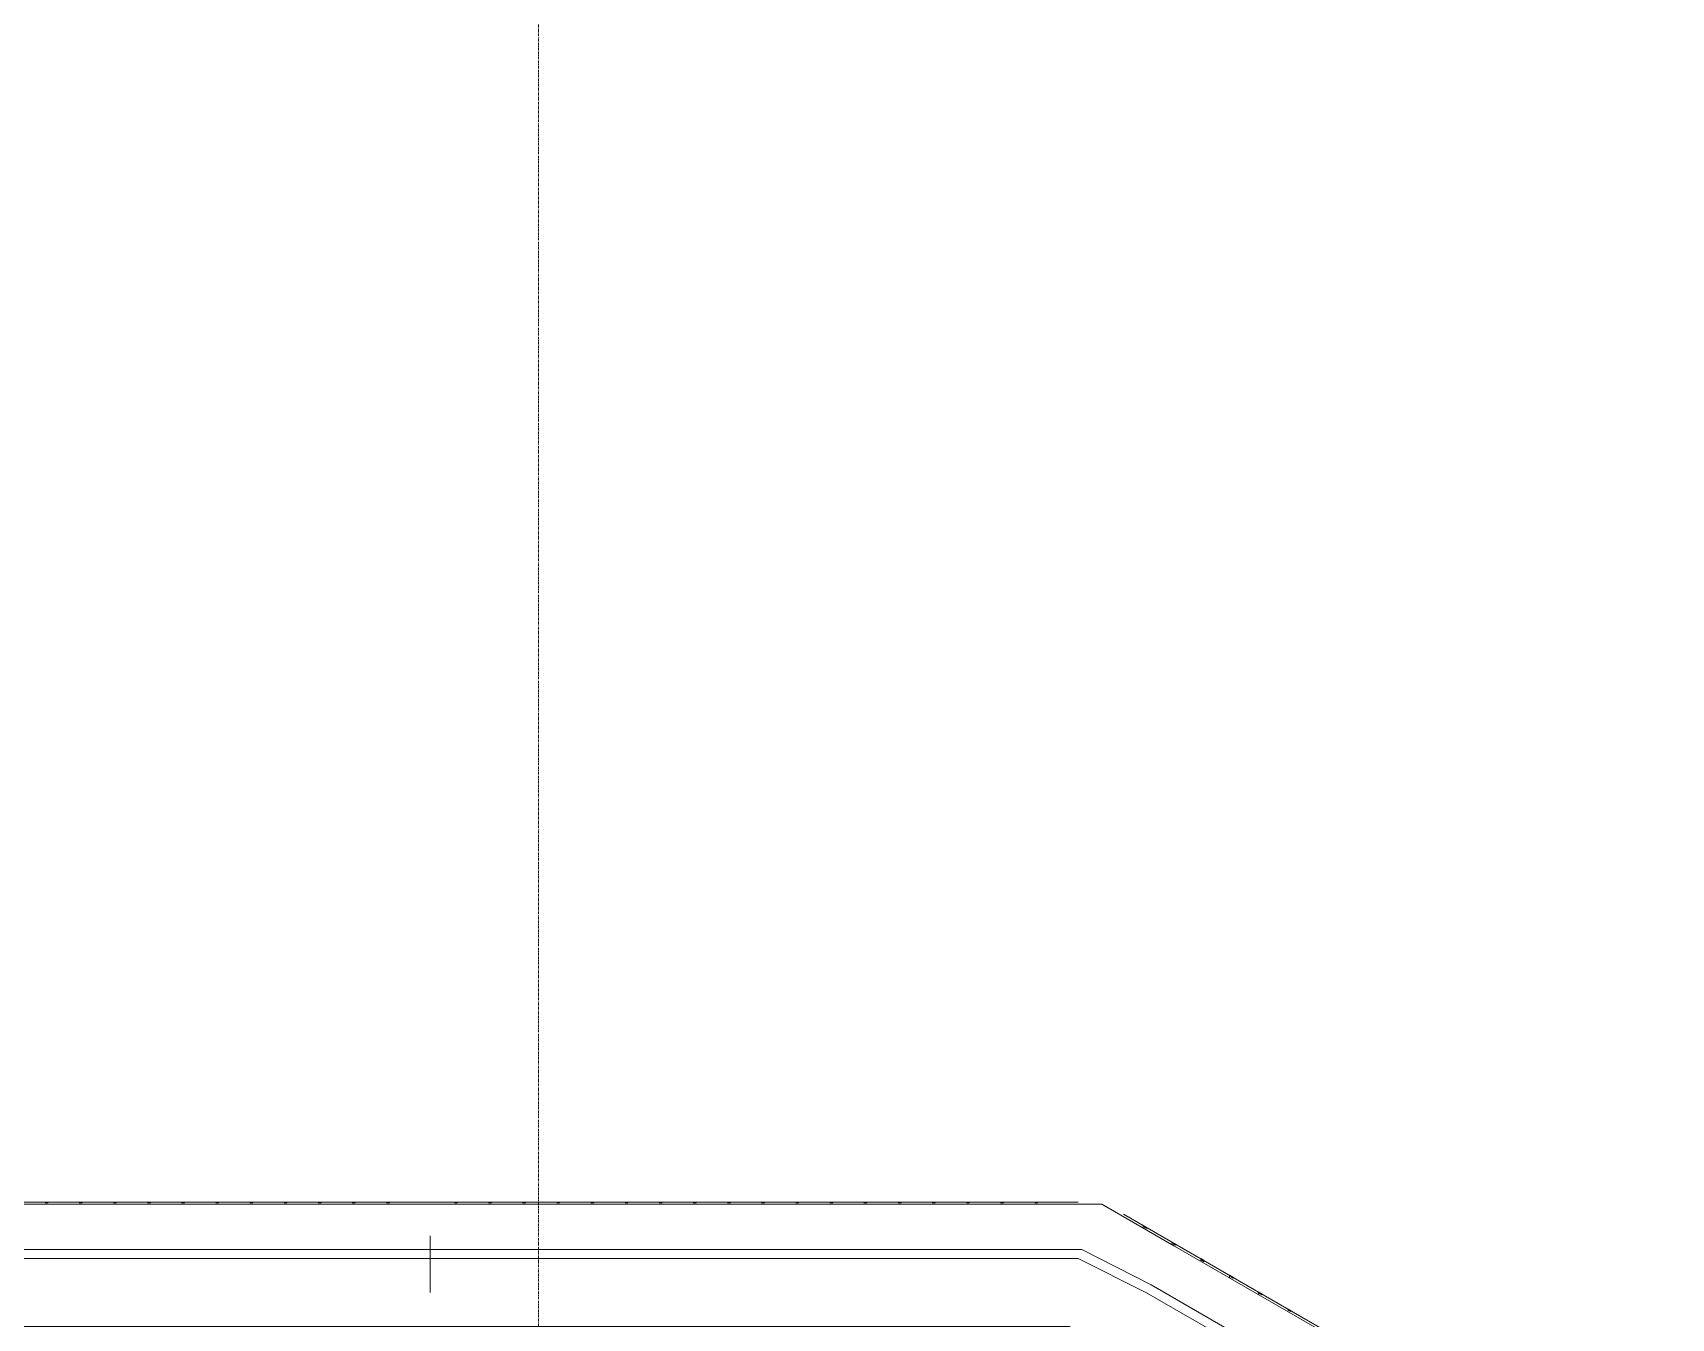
# Model space of a CAD drawing. Header units: millimetres. Extents: x 984 to 425800, y -34355 to 59419.
# Drawn here: x 351098 to 354718, y -11565 to -8724 of the extents above; entities that cross this region are included whole.
import ezdxf

# ---------------------------------------------------------------- set-up
doc = ezdxf.new("R2010")
doc.units = ezdxf.units.MM
doc.linetypes.add('DPA_Grid _ Level 100', pattern=[10, 5.5, -1.6, 1.3, -1.6])
for name, color, linetype, lineweight in [('A-DETL', 1, 'Continuous', 70), ('A-GENM', 1, 'Continuous', 9), ('A-GLAZ-CURT', 2, 'Continuous', 9), ('A-GLAZ-CWMG', 2, 'Continuous', 9), ('S-GRID', 251, 'Continuous', 9)]:
    doc.layers.add(name, color=color, linetype=linetype, lineweight=lineweight)

# ---------------------------------------------------------------- blocks, each defined once
blk = doc.blocks.new('DPA_CP_Entrance Louver Grill Vertical Z - Louver Grill Vertical Z-V13-4110-01 GROUND LEVEL - REFLECTED CEILING PLAN')
at = {"layer": 'A-GLAZ-CURT'}
for p, q in [((716, 0), (716, -50)), ((716, -50), (716, -25)), ((716, -50), (716, -125)), ((716, -125), (716, -50)), ((716, -50), (716, -125)), ((716, -125), (716, -50)), ((-666, -200), (-668, -200)), ((668, -200), (666, -200))]:
    blk.add_line(p, q, dxfattribs=at)
blk = doc.blocks.new('DPA_CP_Entrance Louver Grill Vertical Z - Louver Grill Vertical Z-V17-4110-01 GROUND LEVEL - REFLECTED CEILING PLAN')
at = {"layer": 'A-GLAZ-CURT'}
for p, q in [((-698.5, -0.4), (-698.5, -50)), ((-698.5, -50), (-698.5, -0.4)), ((-698.5, -50), (-698.5, -125)), ((-698.5, -125), (-698.5, -50)), ((-698.5, -50), (-698.5, -125)), ((-698.5, -125), (-698.5, -50)), ((-648.5, -200), (-650.5, -200)), ((650.5, -200), (648.5, -200))]:
    blk.add_line(p, q, dxfattribs=at)
blk = doc.blocks.new('GM_Louver Grill Vertical Z - Z Profile-12047552-4110-01 GROUND LEVEL - REFLECTED CEILING PLAN')
at = {"layer": 'A-GENM'}
for p, q in [((50, -75), (46.8, -70)), ((46.8, -70), (50, -75)), ((46.4, -73), (40, -73)), ((40, -73), (40, -75)), ((40, -75), (40, -73)), ((40, -73), (46.4, -73)), ((40, -75), (50, -75)), ((50, -75), (40, -75))]:
    blk.add_line(p, q, dxfattribs=at)
blk = doc.blocks.new('GM_Louver Grill Vertical Z - Z Profile-V50-4110-01 GROUND LEVEL - REFLECTED CEILING PLAN')
at = {"layer": 'A-GENM'}
for p, q in [((46.4, -73), (40, -73)), ((40, -73), (40, -75)), ((40, -75), (40, -73)), ((40, -73), (46.4, -73)), ((40, -75), (46.5, -75)), ((50, -75), (40, -75)), ((49, -73.5), (50, -75))]:
    blk.add_line(p, q, dxfattribs=at)
blk = doc.blocks.new('Rectangular Mullion - Entrance Louver Top-17464711-4110-01 GROUND LEVEL - REFLECTED CEILING PLAN')
at = {"layer": 'A-GLAZ-CWMG'}
for p, q in [((-662382.9, -12037.5), (-663592.7, -11339.1)), ((-663592.7, -11339.1), (-662382.9, -12037.5)), ((-663539.4, -11508.4), (-662442.9, -12141.5)), ((-663539.4, -11508.4), (-662442.9, -12141.5)), ((-663529.4, -11491.1), (-662432.9, -12124.1)), ((-663529.4, -11491.1), (-662432.9, -12124.1)), ((-663710.3, -11583), (-662517.9, -12271.4)), ((-663710.3, -11583), (-662517.9, -12271.4))]:
    blk.add_line(p, q, dxfattribs=at)
blk = doc.blocks.new('Rectangular Mullion - Entrance Louver Top-17623562-4110-01 GROUND LEVEL - REFLECTED CEILING PLAN')
at = {"layer": 'A-GLAZ-CWMG'}
for p, q in [((-663690.2, -11313), (-665122.2, -11313)), ((-665122.2, -11313), (-663690.2, -11313)), ((-665122.2, -11413), (-663821, -11413)), ((-665122.2, -11413), (-663821, -11413)), ((-665122.2, -11433), (-663821, -11433)), ((-665122.2, -11433), (-663821, -11433)), ((-665122.2, -11583), (-663710.3, -11583)), ((-665122.2, -11583), (-663710.3, -11583))]:
    blk.add_line(p, q, dxfattribs=at)
blk = doc.blocks.new('GM_Louver Grill Vertical Z - Z Profile-18333959-4110-01 GROUND LEVEL - REFLECTED CEILING PLAN')
at = {"layer": 'A-GENM'}
for p, q in [((40, -75), (50, -75)), ((50, -75), (40, -75))]:
    blk.add_line(p, q, dxfattribs=at)
blk = doc.blocks.new('DPA_CP_Entrance Louver Grill Vertical Z - Louver Grill Vertical Z-18399221-4110-01 GROUND LEVEL - REFLECTED CEILING PLAN')
at = {"layer": 'A-GLAZ-CURT'}
for p, q in [((716, -50), (716, -25)), ((716, -25), (716, -50)), ((716, -50), (716, -125)), ((716, -125), (716, -50)), ((716, -50), (716, -125)), ((716, -125), (716, -50))]:
    blk.add_line(p, q, dxfattribs=at)
blk = doc.blocks.new('Rectangular Mullion - 50x200-17623563-4110-01 GROUND LEVEL - REFLECTED CEILING PLAN')
at = {"layer": 'A-GLAZ-CWMG'}
for p, q in [((-665122.2, -11308), (-663690.2, -11308)), ((-663690.2, -11308), (-665122.2, -11308))]:
    blk.add_line(p, q, dxfattribs=at)
blk = doc.blocks.new('Rectangular Mullion - 50x200-17464714-4110-01 GROUND LEVEL - REFLECTED CEILING PLAN')
at = {"layer": 'A-GLAZ-CWMG'}
for p, q in [((-663590.2, -11334.8), (-662380.4, -12033.2)), ((-662380.4, -12033.2), (-663590.2, -11334.8))]:
    blk.add_line(p, q, dxfattribs=at)
blk = doc.blocks.new('GM_Louver Grill Vertical Z - Z Profile-V51-4110-01 GROUND LEVEL - REFLECTED CEILING PLAN')
at = {"layer": 'A-GENM'}
for p, q in [((46.4, -73), (40, -73)), ((40, -73), (40, -75)), ((40, -75), (40, -73)), ((40, -73), (46.4, -73)), ((40, -75), (50, -75)), ((50, -75), (40, -75))]:
    blk.add_line(p, q, dxfattribs=at)
blk = doc.blocks.new('GM_Louver Grill Vertical Z - Z Profile-V202-4110-01 GROUND LEVEL - REFLECTED CEILING PLAN')
at = {"layer": 'A-GENM'}
for p, q in [((42, -75), (50, -75)), ((50, -75), (42, -75))]:
    blk.add_line(p, q, dxfattribs=at)
blk = doc.blocks.new('DPA_CP_Entrance Louver Grill Vertical Z - Louver Grill Vertical Z-V205-4110-01 GROUND LEVEL - REFLECTED CEILING PLAN')
at = {"layer": 'A-GLAZ-CURT'}
for p, q in [((-716, -50), (-716, 0)), ((716, 0), (716, -50)), ((-716, -25), (-716, -50)), ((716, -50), (716, -25)), ((-716, -50), (-716, -125)), ((-716, -125), (-716, -50)), ((-716, -50), (-716, -125)), ((-716, -125), (-716, -50)), ((716, -50), (716, -125)), ((716, -125), (716, -50)), ((716, -50), (716, -125)), ((716, -125), (716, -50)), ((-666, -200), (-668, -200)), ((668, -200), (666, -200))]:
    blk.add_line(p, q, dxfattribs=at)
blk = doc.blocks.new('DPA_CP_Entrance Louver Grill Vertical Z - Louver Grill Vertical Z-V206-4110-01 GROUND LEVEL - REFLECTED CEILING PLAN')
at = {"layer": 'A-GLAZ-CURT'}
for p, q in [((-716, -25), (-716, -50)), ((-716, -50), (-716, -25)), ((716, -50), (716, -25)), ((716, -25), (716, -50)), ((-716, -50), (-716, -125)), ((-716, -125), (-716, -50)), ((-716, -50), (-716, -125)), ((-716, -125), (-716, -50)), ((716, -50), (716, -125)), ((716, -125), (716, -50)), ((716, -50), (716, -125)), ((716, -125), (716, -50))]:
    blk.add_line(p, q, dxfattribs=at)
blk = doc.blocks.new('Rectangular Mullion - Entrance Louver Top-V209-4110-01 GROUND LEVEL - REFLECTED CEILING PLAN')
at = {"layer": 'A-GLAZ-CWMG'}
for p, q in [((-665122.2, -11313), (-666554.2, -11313)), ((-666554.2, -11313), (-665122.2, -11313)), ((-666554.2, -11413), (-665122.2, -11413)), ((-666554.2, -11413), (-665122.2, -11413)), ((-666554.2, -11433), (-665122.2, -11433)), ((-666554.2, -11433), (-665122.2, -11433)), ((-666554.2, -11583), (-665122.2, -11583)), ((-666554.2, -11583), (-665122.2, -11583))]:
    blk.add_line(p, q, dxfattribs=at)
blk = doc.blocks.new('Rectangular Mullion - 50x200-17623528-4110-01 GROUND LEVEL - REFLECTED CEILING PLAN')
at = {"layer": 'A-GLAZ-CWMG'}
for p, q in [((-666554.2, -11308), (-665122.2, -11308)), ((-665122.2, -11308), (-666554.2, -11308))]:
    blk.add_line(p, q, dxfattribs=at)

msp = doc.modelspace()

# ---------------------------------------------------------------- linework, layer by layer
at = {"layer": 'A-DETL', "lineweight": 9}
for p, q in [((353460.2, -11313), (353277.2, -11313)), ((353618.7, -11404.5), (353460.2, -11313)), ((353277.2, -11413), (353415.8, -11413)), ((353277.2, -11433), (353408, -11433)), ((353408, -11433), (353558.7, -11508.4)), ((353568.8, -11490.9), (353415.8, -11413))]:
    msp.add_line(p, q, dxfattribs=at)
at = {"layer": 'S-GRID', "linetype": 'DPA_Grid _ Level 100'}
msp.add_line((352215.8, -30742.3), (352215.8, 54919.2), dxfattribs=at)

# ---------------------------------------------------------------- block references
at = {"layer": 'A-GENM'}
for name, p, rotation in [('GM_Louver Grill Vertical Z - Z Profile-V51-4110-01 GROUND LEVEL - REFLECTED CEILING PLAN', (351171.8, -11383), 180), ('GM_Louver Grill Vertical Z - Z Profile-18333959-4110-01 GROUND LEVEL - REFLECTED CEILING PLAN', (351171.8, -11383), 180), ('GM_Louver Grill Vertical Z - Z Profile-V51-4110-01 GROUND LEVEL - REFLECTED CEILING PLAN', (351247.3, -11383), 180), ('GM_Louver Grill Vertical Z - Z Profile-18333959-4110-01 GROUND LEVEL - REFLECTED CEILING PLAN', (351247.3, -11383), 180), ('GM_Louver Grill Vertical Z - Z Profile-V51-4110-01 GROUND LEVEL - REFLECTED CEILING PLAN', (351322.7, -11383), 180), ('GM_Louver Grill Vertical Z - Z Profile-18333959-4110-01 GROUND LEVEL - REFLECTED CEILING PLAN', (351322.7, -11383), 180), ('GM_Louver Grill Vertical Z - Z Profile-V51-4110-01 GROUND LEVEL - REFLECTED CEILING PLAN', (351398.1, -11383), 180), ('GM_Louver Grill Vertical Z - Z Profile-18333959-4110-01 GROUND LEVEL - REFLECTED CEILING PLAN', (351398.1, -11383), 180), ('GM_Louver Grill Vertical Z - Z Profile-V51-4110-01 GROUND LEVEL - REFLECTED CEILING PLAN', (351473.5, -11383), 180), ('GM_Louver Grill Vertical Z - Z Profile-18333959-4110-01 GROUND LEVEL - REFLECTED CEILING PLAN', (351473.5, -11383), 180), ('GM_Louver Grill Vertical Z - Z Profile-V51-4110-01 GROUND LEVEL - REFLECTED CEILING PLAN', (351548.9, -11383), 180), ('GM_Louver Grill Vertical Z - Z Profile-18333959-4110-01 GROUND LEVEL - REFLECTED CEILING PLAN', (351548.9, -11383), 180), ('GM_Louver Grill Vertical Z - Z Profile-V51-4110-01 GROUND LEVEL - REFLECTED CEILING PLAN', (351624.3, -11383), 180), ('GM_Louver Grill Vertical Z - Z Profile-18333959-4110-01 GROUND LEVEL - REFLECTED CEILING PLAN', (351624.3, -11383), 180), ('GM_Louver Grill Vertical Z - Z Profile-V51-4110-01 GROUND LEVEL - REFLECTED CEILING PLAN', (351699.7, -11383), 180), ('GM_Louver Grill Vertical Z - Z Profile-18333959-4110-01 GROUND LEVEL - REFLECTED CEILING PLAN', (351699.7, -11383), 180), ('GM_Louver Grill Vertical Z - Z Profile-V51-4110-01 GROUND LEVEL - REFLECTED CEILING PLAN', (351775.1, -11383), 180), ('GM_Louver Grill Vertical Z - Z Profile-18333959-4110-01 GROUND LEVEL - REFLECTED CEILING PLAN', (351775.1, -11383), 180), ('GM_Louver Grill Vertical Z - Z Profile-V51-4110-01 GROUND LEVEL - REFLECTED CEILING PLAN', (351850.6, -11383), 180), ('GM_Louver Grill Vertical Z - Z Profile-18333959-4110-01 GROUND LEVEL - REFLECTED CEILING PLAN', (351850.6, -11383), 180), ('GM_Louver Grill Vertical Z - Z Profile-V51-4110-01 GROUND LEVEL - REFLECTED CEILING PLAN', (351926, -11383), 180), ('GM_Louver Grill Vertical Z - Z Profile-18333959-4110-01 GROUND LEVEL - REFLECTED CEILING PLAN', (351926, -11383), 180), ('GM_Louver Grill Vertical Z - Z Profile-V51-4110-01 GROUND LEVEL - REFLECTED CEILING PLAN', (352076, -11383), 180), ('GM_Louver Grill Vertical Z - Z Profile-18333959-4110-01 GROUND LEVEL - REFLECTED CEILING PLAN', (352076, -11383), 180), ('GM_Louver Grill Vertical Z - Z Profile-V51-4110-01 GROUND LEVEL - REFLECTED CEILING PLAN', (352151.4, -11383), 180), ('GM_Louver Grill Vertical Z - Z Profile-18333959-4110-01 GROUND LEVEL - REFLECTED CEILING PLAN', (352151.4, -11383), 180), ('GM_Louver Grill Vertical Z - Z Profile-V51-4110-01 GROUND LEVEL - REFLECTED CEILING PLAN', (352226.8, -11383), 180), ('GM_Louver Grill Vertical Z - Z Profile-18333959-4110-01 GROUND LEVEL - REFLECTED CEILING PLAN', (352226.8, -11383), 180), ('GM_Louver Grill Vertical Z - Z Profile-V51-4110-01 GROUND LEVEL - REFLECTED CEILING PLAN', (352302.2, -11383), 180), ('GM_Louver Grill Vertical Z - Z Profile-18333959-4110-01 GROUND LEVEL - REFLECTED CEILING PLAN', (352302.2, -11383), 180), ('GM_Louver Grill Vertical Z - Z Profile-V51-4110-01 GROUND LEVEL - REFLECTED CEILING PLAN', (352377.6, -11383), 180), ('GM_Louver Grill Vertical Z - Z Profile-18333959-4110-01 GROUND LEVEL - REFLECTED CEILING PLAN', (352377.6, -11383), 180), ('GM_Louver Grill Vertical Z - Z Profile-V51-4110-01 GROUND LEVEL - REFLECTED CEILING PLAN', (352453, -11383), 180), ('GM_Louver Grill Vertical Z - Z Profile-18333959-4110-01 GROUND LEVEL - REFLECTED CEILING PLAN', (352453, -11383), 180), ('GM_Louver Grill Vertical Z - Z Profile-V51-4110-01 GROUND LEVEL - REFLECTED CEILING PLAN', (352528.4, -11383), 180), ('GM_Louver Grill Vertical Z - Z Profile-18333959-4110-01 GROUND LEVEL - REFLECTED CEILING PLAN', (352528.4, -11383), 180), ('GM_Louver Grill Vertical Z - Z Profile-V51-4110-01 GROUND LEVEL - REFLECTED CEILING PLAN', (352603.9, -11383), 180), ('GM_Louver Grill Vertical Z - Z Profile-18333959-4110-01 GROUND LEVEL - REFLECTED CEILING PLAN', (352603.9, -11383), 180), ('GM_Louver Grill Vertical Z - Z Profile-V51-4110-01 GROUND LEVEL - REFLECTED CEILING PLAN', (352679.3, -11383), 180), ('GM_Louver Grill Vertical Z - Z Profile-18333959-4110-01 GROUND LEVEL - REFLECTED CEILING PLAN', (352679.3, -11383), 180), ('GM_Louver Grill Vertical Z - Z Profile-V51-4110-01 GROUND LEVEL - REFLECTED CEILING PLAN', (352754.7, -11383), 180), ('GM_Louver Grill Vertical Z - Z Profile-18333959-4110-01 GROUND LEVEL - REFLECTED CEILING PLAN', (352754.7, -11383), 180), ('GM_Louver Grill Vertical Z - Z Profile-V51-4110-01 GROUND LEVEL - REFLECTED CEILING PLAN', (352830.1, -11383), 180), ('GM_Louver Grill Vertical Z - Z Profile-18333959-4110-01 GROUND LEVEL - REFLECTED CEILING PLAN', (352830.1, -11383), 180), ('GM_Louver Grill Vertical Z - Z Profile-V51-4110-01 GROUND LEVEL - REFLECTED CEILING PLAN', (352905.5, -11383), 180), ('GM_Louver Grill Vertical Z - Z Profile-18333959-4110-01 GROUND LEVEL - REFLECTED CEILING PLAN', (352905.5, -11383), 180), ('GM_Louver Grill Vertical Z - Z Profile-V51-4110-01 GROUND LEVEL - REFLECTED CEILING PLAN', (352980.9, -11383), 180), ('GM_Louver Grill Vertical Z - Z Profile-18333959-4110-01 GROUND LEVEL - REFLECTED CEILING PLAN', (352980.9, -11383), 180), ('GM_Louver Grill Vertical Z - Z Profile-V51-4110-01 GROUND LEVEL - REFLECTED CEILING PLAN', (353056.3, -11383), 180), ('GM_Louver Grill Vertical Z - Z Profile-18333959-4110-01 GROUND LEVEL - REFLECTED CEILING PLAN', (353056.3, -11383), 180), ('GM_Louver Grill Vertical Z - Z Profile-V51-4110-01 GROUND LEVEL - REFLECTED CEILING PLAN', (353131.7, -11383), 180), ('GM_Louver Grill Vertical Z - Z Profile-18333959-4110-01 GROUND LEVEL - REFLECTED CEILING PLAN', (353131.7, -11383), 180), ('GM_Louver Grill Vertical Z - Z Profile-V51-4110-01 GROUND LEVEL - REFLECTED CEILING PLAN', (353207.2, -11383), 180), ('GM_Louver Grill Vertical Z - Z Profile-V202-4110-01 GROUND LEVEL - REFLECTED CEILING PLAN', (353207.2, -11383), 180), ('GM_Louver Grill Vertical Z - Z Profile-V51-4110-01 GROUND LEVEL - REFLECTED CEILING PLAN', (353282.6, -11383), 180), ('GM_Louver Grill Vertical Z - Z Profile-18333959-4110-01 GROUND LEVEL - REFLECTED CEILING PLAN', (353282.6, -11383), 180), ('GM_Louver Grill Vertical Z - Z Profile-V51-4110-01 GROUND LEVEL - REFLECTED CEILING PLAN', (353358, -11383), 180), ('GM_Louver Grill Vertical Z - Z Profile-18333959-4110-01 GROUND LEVEL - REFLECTED CEILING PLAN', (353358, -11383), 180), ('GM_Louver Grill Vertical Z - Z Profile-12047552-4110-01 GROUND LEVEL - REFLECTED CEILING PLAN', (353557.1, -11449.7), 149.9999999999995), ('GM_Louver Grill Vertical Z - Z Profile-18333959-4110-01 GROUND LEVEL - REFLECTED CEILING PLAN', (353557.1, -11449.7), 149.9999999999995), ('GM_Louver Grill Vertical Z - Z Profile-12047552-4110-01 GROUND LEVEL - REFLECTED CEILING PLAN', (353620.6, -11486.4), 149.9999999999995), ('GM_Louver Grill Vertical Z - Z Profile-18333959-4110-01 GROUND LEVEL - REFLECTED CEILING PLAN', (353620.6, -11486.4), 149.9999999999995), ('GM_Louver Grill Vertical Z - Z Profile-12047552-4110-01 GROUND LEVEL - REFLECTED CEILING PLAN', (353684.1, -11523.1), 149.9999999999995), ('GM_Louver Grill Vertical Z - Z Profile-18333959-4110-01 GROUND LEVEL - REFLECTED CEILING PLAN', (353684.1, -11523.1), 149.9999999999995), ('GM_Louver Grill Vertical Z - Z Profile-12047552-4110-01 GROUND LEVEL - REFLECTED CEILING PLAN', (353747.6, -11559.7), 149.9999999999995), ('GM_Louver Grill Vertical Z - Z Profile-18333959-4110-01 GROUND LEVEL - REFLECTED CEILING PLAN', (353747.6, -11559.7), 149.9999999999995), ('GM_Louver Grill Vertical Z - Z Profile-12047552-4110-01 GROUND LEVEL - REFLECTED CEILING PLAN', (353811.2, -11596.4), 149.9999999999995), ('GM_Louver Grill Vertical Z - Z Profile-18333959-4110-01 GROUND LEVEL - REFLECTED CEILING PLAN', (353811.2, -11596.4), 149.9999999999995), ('GM_Louver Grill Vertical Z - Z Profile-V50-4110-01 GROUND LEVEL - REFLECTED CEILING PLAN', (353874.7, -11633.1), 149.9999999999995)]:
    msp.add_blockref(name, p, dxfattribs=dict(at, rotation=rotation))
at = {"layer": 'A-GLAZ-CURT'}
for name, p, rotation in [('DPA_CP_Entrance Louver Grill Vertical Z - Louver Grill Vertical Z-V205-4110-01 GROUND LEVEL - REFLECTED CEILING PLAN', (351260, -11508), 180), ('DPA_CP_Entrance Louver Grill Vertical Z - Louver Grill Vertical Z-V13-4110-01 GROUND LEVEL - REFLECTED CEILING PLAN', (352692, -11508), 180), ('DPA_CP_Entrance Louver Grill Vertical Z - Louver Grill Vertical Z-V17-4110-01 GROUND LEVEL - REFLECTED CEILING PLAN', (354012.9, -11857.2), 149.9999999999995), ('DPA_CP_Entrance Louver Grill Vertical Z - Louver Grill Vertical Z-V206-4110-01 GROUND LEVEL - REFLECTED CEILING PLAN', (351260, -11508), 180), ('DPA_CP_Entrance Louver Grill Vertical Z - Louver Grill Vertical Z-18399221-4110-01 GROUND LEVEL - REFLECTED CEILING PLAN', (352692, -11508), 180)]:
    msp.add_blockref(name, p, dxfattribs=dict(at, rotation=rotation))
at = {"layer": 'A-GLAZ-CWMG'}
for name in ['Rectangular Mullion - 50x200-17623528-4110-01 GROUND LEVEL - REFLECTED CEILING PLAN', 'Rectangular Mullion - Entrance Louver Top-V209-4110-01 GROUND LEVEL - REFLECTED CEILING PLAN', 'Rectangular Mullion - 50x200-17623563-4110-01 GROUND LEVEL - REFLECTED CEILING PLAN', 'Rectangular Mullion - Entrance Louver Top-17623562-4110-01 GROUND LEVEL - REFLECTED CEILING PLAN', 'Rectangular Mullion - Entrance Louver Top-17464711-4110-01 GROUND LEVEL - REFLECTED CEILING PLAN', 'Rectangular Mullion - 50x200-17464714-4110-01 GROUND LEVEL - REFLECTED CEILING PLAN']:
    msp.add_blockref(name, (1017098.2, 0), dxfattribs=at)

doc.saveas('drawing.dxf')
